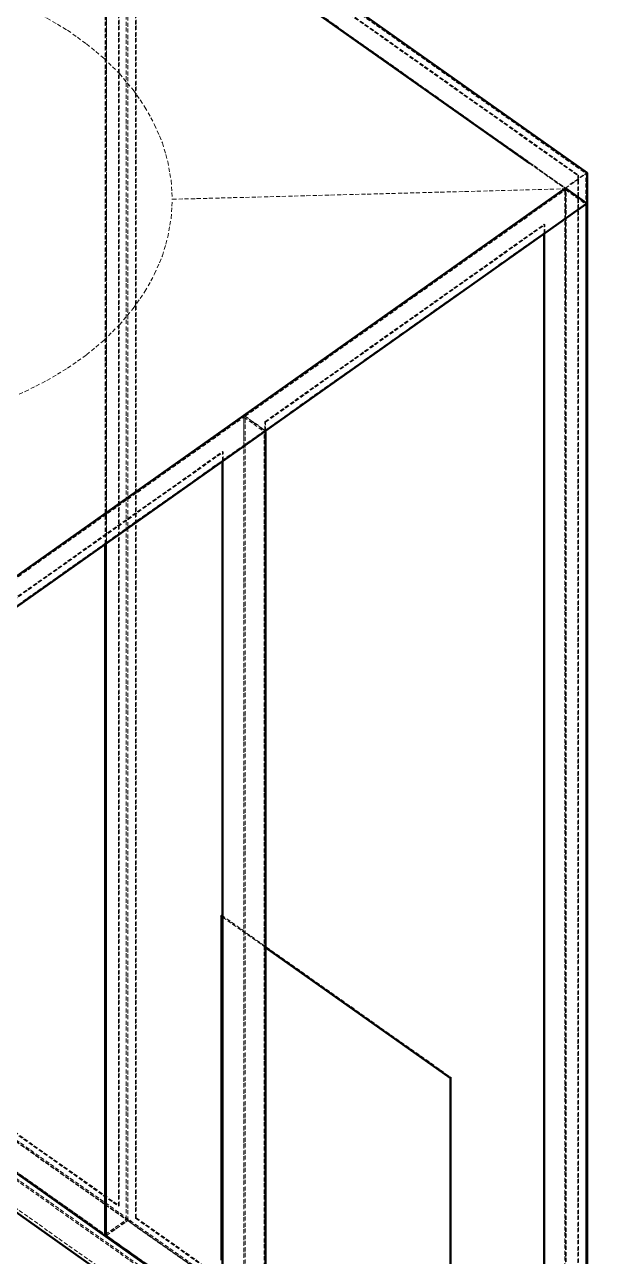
# Model space of a CAD drawing. Header units: millimetres. Extents: x 83 to 15238, y 375 to 10875.
# Drawn here: x 2967 to 3509, y 2305 to 3442 of the extents above; entities that cross this region are included whole.
import ezdxf

# ---------------------------------------------------------------- set-up
doc = ezdxf.new("R2010")
doc.units = ezdxf.units.MM
doc.linetypes.add('Hidden', pattern=[15, 5, -3, 5, -2])
for name, color, linetype, lineweight in [('Default', 7, 'Continuous', 50), ('Edges', 7, 'Hidden', 15), ('HiddenEdges', 2, 'Hidden', 15), ('HiddenSilhouettes', 2, 'Hidden', 15), ('HiddenWires', 7, 'Hidden', 15), ('Silhouettes', 7, 'Continuous', 50)]:
    doc.layers.add(name, color=color, linetype=linetype, lineweight=lineweight)

# ---------------------------------------------------------------- blocks, each defined once
blk = doc.blocks.new('Isometric')
at = {"layer": 'Edges'}
for points in [[(1272.8, 886.8), (1838.5, 486.8)], [(954.6, 755.9), (987.6, 754.9), (1020.4, 752.1), (1052.8, 747.3), (1084.5, 740.6), (1115.3, 732.1), (1145, 721.8), (1173.4, 709.9), (1200.3, 696.3), (1225.5, 681.2), (1248.9, 664.6), (1270.3, 646.8), (1289.5, 627.8), (1306.4, 607.7), (1320.9, 586.7), (1332.9, 564.9), (1342.4, 542.5), (1349.1, 519.6), (1353.2, 496.4), (1354.6, 473.1)], [(1838.5, 486.8), (1865.3, 505.8)], [(1354.6, 473.1), (1837.2, 485.9)], [(1839.1, 486.4), (1839.3, 486.5)], [(954.6, 190.2), (987.6, 191.2), (1020.4, 194.1), (1052.8, 198.9), (1084.5, 205.5), (1115.3, 214), (1145, 224.3), (1173.4, 236.3), (1200.3, 249.9), (1225.5, 265), (1248.9, 281.5), (1270.3, 299.3), (1289.5, 318.4), (1306.4, 338.4), (1320.9, 359.4), (1332.9, 381.2), (1342.4, 403.6), (1349.1, 426.5), (1353.2, 449.7), (1354.6, 473.1)], [(1838.5, -1203.6), (1838.5, 449.1)], [(1813.3, -1196.2), (1813.3, 431.3)], [(1442.5, 206.8), (1468.5, 188.4)], [(1467.7, -1501.4), (1467.7, 186.9)], [(1468.5, -1501.6), (1468.5, 188.4)], [(1442.5, -1483.6), (1442.5, 169.1)], [(1417.3, -1476.2), (1417.3, 151.3)], [(1273.6, -803), (1273.6, 49.7)], [(1414.2, -833.3), (1414.2, -409.1)], [(1087.2, -672), (1416.5, -904.8)], [(1273.6, -803), (1416.5, -904)]]:
    blk.add_lwpolyline(points, dxfattribs=at)
for points in [[(1794.5, 517.1, 0), (1837.9, 486.4, 0)], [(1468.5, 188.4, 0), (1864.5, 468.4, 0)], [(1863.7, -1221.4, 0), (1863.7, 466.9, 0)], [(662.4, -381.6, 0), (1468.5, 188.4, 0)], [(1087.2, -671.1, 0), (1271.9, -801.8, 0)], [(1272.8, -803.2, 0), (1272.8, -689.4, 0)]]:
    blk.add_polyline3d(points, dxfattribs=at)
at = {"layer": 'HiddenEdges'}
for points in [[(1289.1, -766.1), (1289.1, 902.7)], [(1273.6, -803.5), (1273.6, 886.5)], [(1273.6, 49.7), (1273.6, 885.3)], [(1309.4, -781.7), (1309.4, 887.1)], [(1310.3, 887.7), (1854.7, 502.7)], [(-608.1, 564.7), (1895, -1205.3)], [(-634.3, 546.2), (1842.7, -1205.3)], [(-608.1, 517.3), (1895, -1252.7)], [(1837.6, 486.5), (1863.7, 504.9)], [(1853.9, 502.1), (1854.7, 502.7)], [(1854.7, -1166.1), (1854.7, 502.7)], [(1837.2, 485.9), (1838.5, 485.9)], [(1837.9, 486.4), (1838.5, 485.9)], [(1838.5, -1203.2), (1838.5, 486.8)], [(1838.5, 485.9), (1839.1, 486.4)], [(1838.5, 344.7), (1838.5, 485.9)], [(1838.5, 449.1), (1838.5, 484.7)], [(1468.5, 199.2), (1812.5, 442.4)], [(1444.2, 205.9), (1469.4, 188.1)], [(1468.5, 199.2), (1469.4, 198.6)], [(662.4, -370.8), (1416.5, 162.4)], [(1417.3, 151.3), (1417.3, 161.8)], [(1012.4, -571.7), (1288.2, -766.7)], [(1697.1, -609.1), (1697.9, -608.5)], [(1697.9, -1032.7), (1697.9, -608.5)], [(1273.6, -803), (1299.7, -784.6)], [(1309.4, -781.7), (1310.3, -781.1)], [(1309.4, -781.7), (1853.9, -1166.7)]]:
    blk.add_lwpolyline(points, dxfattribs=at)
for points in [[(1299.7, -784.6, 0), (1299.7, 903.7, 0)], [(1813.3, 431.3, 0), (1813.3, 441.8, 0)], [(1442.5, -1483.2, 0), (1442.5, 206.8, 0)], [(1442.5, 169.1, 0), (1442.5, 204.7, 0)], [(1468.5, -1438.8, 0), (1468.5, 199.2, 0)], [(1415.1, -408.5, 0), (1697.9, -608.5, 0)], [(1002.7, -574.2, 0), (1299.7, -784.2, 0)], [(1002.7, -574.6, 0), (1298, -783.4, 0)], [(976.7, -593.5, 0), (1273.6, -803.5, 0)], [(1299.7, -784.2, 0), (1865.3, -1184.2, 0)], [(1299.7, -784.6, 0), (1863.7, -1183.4, 0)], [(1273.6, -803.5, 0), (1839.3, -1203.5, 0)]]:
    blk.add_polyline3d(points, dxfattribs=at)
at = {"layer": 'HiddenSilhouettes'}
for points in [[(1288.2, -766.7), (1288.2, 902.1)], [(1298, -783.4), (1298, 904.9)], [(1299.7, 903.7), (1863.7, 504.9)], [(1273.6, 886.5), (1839.3, 486.5)], [(1309.4, 887.1), (1853.9, 502.1)], [(1310.3, -781.1), (1310.3, 887.7)], [(1272.8, 49.1), (1272.8, 861.8)], [(-608.1, 519.4), (1863, -1228)], [(-634.3, 500.9), (1842.7, -1250.6)], [(1853.9, -1166.7), (1853.9, 502.1)], [(1863.7, 344.7), (1863.7, 504.9)], [(1837.6, -1201.8), (1837.6, 486.5)], [(1838.5, 484.7), (1863.7, 466.9)], [(1469.4, 198.6), (1813.3, 441.8)], [(1812.5, 430.7), (1812.5, 442.4)], [(1812.5, 442.4), (1813.3, 441.8)], [(638.1, -364.1), (1442.5, 204.7)], [(1442.5, 204.7), (1467.1, 187.4)], [(1444.2, -1482.4), (1444.2, 205.9)], [(1469.4, 0), (1469.4, 198.6)], [(663.3, -371.4), (1417.3, 161.8)], [(1416.5, 150.7), (1416.5, 162.4)], [(1416.5, 162.4), (1417.3, 161.8)], [(1414.2, -409.1), (1415.1, -408.5)], [(1415.1, -409.7), (1415.1, -408.5)], [(1013.3, -571.1), (1289.1, -766.1)], [(1271.9, -801.8), (1298, -783.4)]]:
    blk.add_lwpolyline(points, dxfattribs=at)
for points in [[(1271.9, 48.5, 0), (1271.9, 885.7, 0)], [(-608.1, 566.8, 0), (1865.3, -1182.2, 0)], [(1839.3, -1203.5, 0), (1839.3, 486.2, 0)], [(1444.2, 205.9, 0), (1838.5, 484.7, 0)], [(1416.5, -410.7, 0), (1469.4, -448.1, 0)], [(1288.2, -766.7, 0), (1289.1, -766.1, 0)], [(1272.8, -803.2, 0), (1299.7, -784.2, 0)], [(1310.3, -781.1, 0), (1854.7, -1166.1, 0)], [(1272.8, -804.1, 0), (1273.6, -803.5, 0)]]:
    blk.add_polyline3d(points, dxfattribs=at)
at = {"layer": 'HiddenWires'}
blk.add_lwpolyline([(636.4, -364.1), (1838.5, 485.9)], dxfattribs=at)
at = {"layer": 'Silhouettes'}
for points in [[(1273.6, 885.3), (1794.5, 517.1)], [(1865.3, -1184.2), (1865.3, 505.8)], [(1839.3, 486.2), (1839.3, 486.5)], [(1469.4, 188.1), (1863.7, 466.9)], [(1864.5, -1221.6), (1864.5, 468.4)], [(636.4, -363.2), (1442.5, 206.8)], [(663.3, -381.9), (1467.7, 186.9)], [(1467.1, 187.4), (1467.7, 186.9)], [(1469.4, -1500.2), (1469.4, 188.1)], [(1416.5, -1475.6), (1416.5, 150.7)], [(1415.1, -832.7), (1415.1, -409.7)], [(1697.1, -1033.3), (1697.1, -609.1)], [(1087.2, -672.8), (1272.8, -804.1)], [(1087.2, -721.4), (1416.5, -954.3)], [(1272.8, -803.2), (1302.8, -824.5)], [(1272.8, -804.1), (1416.5, -905.7)]]:
    blk.add_lwpolyline(points, dxfattribs=at)
for points in [[(1299.7, 905.8, 0), (1865.3, 505.8, 0)], [(1442.5, 206.8, 0), (1838.5, 486.8, 0)], [(1838.5, 486.8, 0), (1864.5, 468.4, 0)], [(1812.5, -1195.6, 0), (1812.5, 430.7, 0)], [(1271.9, -801.8, 0), (1271.9, 48.5, 0)], [(1272.8, -804.1, 0), (1272.8, 49.1, 0)], [(1414.2, -409.1, 0), (1416.5, -410.7, 0)], [(1469.4, -448.1, 0), (1697.1, -609.1, 0)]]:
    blk.add_polyline3d(points, dxfattribs=at)
for points in [[(1837.6, 486.5, 0)], [(1863.7, 466.9, 0)]]:
    blk.add_polyline3d(points, close=True, dxfattribs=at)

msp = doc.modelspace()

# ---------------------------------------------------------------- block references
at = {"layer": 'Default', "xscale": 0.75, "yscale": 0.75, "zscale": 0.75}
msp.add_blockref('Isometric', (2087.5, 2926), dxfattribs=at)

doc.saveas('drawing.dxf')
